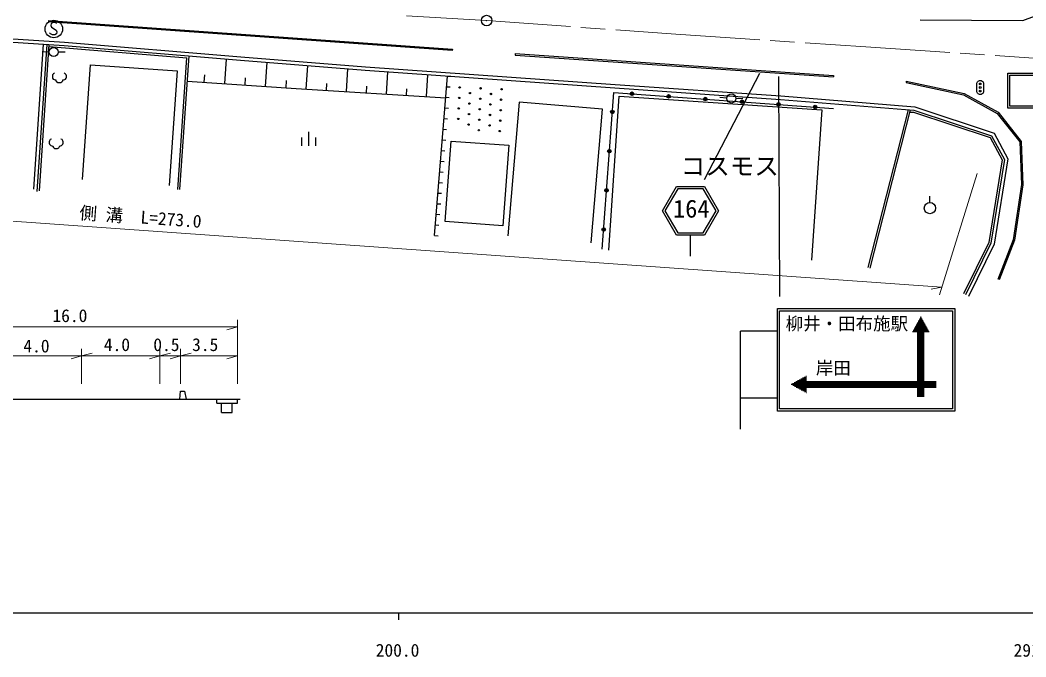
# Model space of a CAD drawing. Units: millimetres, scale not verified. Extents: x 40000 to 680000, y 20000 to 380000.
# Drawn here: x 213908 to 357640, y 198715 to 289726 of the extents above; entities that cross this region are included whole.
import ezdxf
from ezdxf.enums import TextEntityAlignment as Align

# ---------------------------------------------------------------- set-up
doc = ezdxf.new("R2010")
doc.units = ezdxf.units.MM
doc.header["$LTSCALE"] = 1000
doc.linetypes.add('CHAIN', pattern=[18.5, 12, -1.5, 3.5, -1.5])
for name, color, linetype, lineweight in [('M-BGD', 7, 'Continuous', 25), ('M-BGD-EXST', 7, 'Continuous', 25), ('M-BMK', 2, 'CHAIN', 13), ('M-BMK-SRVR', 3, 'Continuous', 25), ('M-STR-HTXT', 7, 'Continuous', 13), ('M-STR-STRC', 7, 'Continuous', 25), ('M-TTL-BAND', 7, 'Continuous', 25)]:
    doc.layers.add(name, color=color, linetype=linetype, lineweight=lineweight)
doc.styles.add('ＭＳ ゴシック', font='')
doc.styles.get('ＭＳ ゴシック').set_extended_font_data('MS Gothic')

msp = doc.modelspace()

# ---------------------------------------------------------------- linework, layer by layer
at = {"layer": 'M-BGD'}
for p, q in [((209750, 286767), (220199, 286096)), ((209782, 287266), (220235, 286595)), ((215872, 265579), (217257, 286286)), ((216348, 265211), (217756, 286253)), ((216657, 265329), (218055, 286234)), ((220199, 286096), (245392, 284000)), ((220235, 286595), (245433, 284499)), ((218047, 285163), (217048, 285175)), ((218038, 285975), (237725, 284337)), ((219347, 285175), (220347, 285208)), ((236736, 265512), (238049, 284611)), ((222844, 266941), (223966, 283331)), ((223966, 283331), (236341, 282483)), ((236437, 265532), (237729, 284337)), ((243142, 280646), (243378, 284168)), ((245392, 284000), (263223, 282562)), ((245433, 284499), (263260, 283061)), ((248988, 280253), (249219, 283692)), ((254805, 279869), (255016, 283224)), ((218555, 281908), (218515, 281748)), ((218515, 281748), (218515, 281588)), ((218675, 282068), (218555, 281908)), ((218835, 282148), (218675, 282068)), ((220355, 282068), (220195, 282148)), ((220475, 281908), (220355, 282068)), ((220515, 281748), (220475, 281908)), ((220515, 281588), (220515, 281748)), ((236341, 282483), (235219, 266094)), ((240219, 280843), (240290, 281913)), ((260537, 279509), (260741, 282763)), ((263223, 282562), (298896, 280042)), ((263260, 283061), (298931, 280540)), ((266268, 279150), (266468, 282333)), ((271999, 278790), (272196, 281928)), ((273147, 258928), (274972, 281732)), ((274972, 281732), (275470, 281692)), ((218515, 281588), (218555, 281428)), ((218555, 281428), (218635, 281308)), ((218635, 281308), (218755, 281228)), ((218755, 281228), (218915, 281188)), ((218915, 281188), (218995, 281188)), ((218995, 281188), (219035, 281068)), ((219035, 281068), (219115, 280948)), ((219115, 280948), (219275, 280828)), ((219275, 280828), (219435, 280788)), ((219435, 280788), (219595, 280788)), ((219595, 280788), (219715, 280828)), ((219715, 280828), (219875, 280908)), ((219875, 280908), (219955, 280988)), ((219955, 280988), (219995, 281068)), ((219995, 281068), (220035, 281188)), ((220035, 281188), (220115, 281188)), ((220115, 281188), (220275, 281228)), ((220275, 281228), (220395, 281308)), ((220395, 281308), (220475, 281428)), ((220475, 281428), (220515, 281588)), ((237801, 281005), (253373, 279959)), ((246065, 280450), (246135, 281493)), ((251911, 280057), (251980, 281077)), ((257671, 279689), (257733, 280680)), ((263402, 279330), (263463, 280291)), ((298931, 280540), (322609, 278882)), ((253373, 279959), (274723, 278619)), ((269134, 278970), (269193, 279918)), ((274850, 280212), (275348, 280172)), ((297099, 256989), (298735, 279402)), ((298038, 256849), (299525, 278853)), ((298735, 279402), (330146, 277112)), ((298896, 280042), (322571, 278384)), ((299525, 278853), (328469, 276898)), ((322609, 278882), (341748, 277344)), ((274728, 278692), (275227, 278652)), ((285226, 278010), (283619, 258900)), ((297140, 277008), (285226, 278010)), ((314914, 278590), (313918, 278685)), ((316211, 278544), (317210, 278568)), ((322571, 278384), (341648, 276850)), ((274607, 277171), (275105, 277131)), ((295534, 257898), (297140, 277008)), ((328469, 276898), (327017, 255404)), ((340817, 276917), (335068, 254361)), ((341120, 276892), (335358, 254287)), ((341096, 276593), (341588, 276554)), ((341588, 276554), (352532, 272931)), ((341648, 276850), (352739, 273179)), ((341748, 277344), (353084, 273591)), ((274485, 275651), (274984, 275611)), ((255111, 273760), (255111, 271760)), ((274364, 274131), (274862, 274091)), ((352739, 273179), (354560, 269824)), ((353084, 273591), (355081, 269913)), ((218099, 272479), (218059, 272319)), ((218059, 272319), (218059, 272159)), ((218059, 272159), (218099, 271999)), ((218219, 272639), (218099, 272479)), ((218099, 271999), (218179, 271879)), ((218179, 271879), (218299, 271799)), ((218379, 272719), (218219, 272639)), ((218299, 271799), (218459, 271759)), ((218459, 271759), (218539, 271759)), ((218539, 271759), (218579, 271639)), ((219539, 271639), (219579, 271759)), ((219579, 271759), (219659, 271759)), ((219659, 271759), (219819, 271799)), ((219899, 272639), (219739, 272719)), ((219819, 271799), (219939, 271879)), ((220019, 272479), (219899, 272639)), ((219939, 271879), (220019, 271999)), ((220059, 272319), (220019, 272479)), ((220019, 271999), (220059, 272159)), ((220059, 272159), (220059, 272319)), ((254111, 272960), (254111, 271760)), ((256111, 272960), (256111, 271760)), ((274242, 272611), (274740, 272571)), ((274648, 260942), (275494, 272442)), ((275494, 272442), (283741, 271836)), ((283741, 271836), (282895, 260336)), ((352532, 272931), (354248, 269770)), ((218579, 271639), (218659, 271519)), ((218659, 271519), (218819, 271399)), ((218819, 271399), (218979, 271359)), ((218979, 271359), (219139, 271359)), ((219139, 271359), (219259, 271399)), ((219259, 271399), (219419, 271479)), ((219419, 271479), (219499, 271559)), ((219499, 271559), (219539, 271639)), ((274120, 271090), (274619, 271050)), ((273999, 269570), (274497, 269530)), ((354248, 269770), (352354, 257933)), ((354560, 269824), (352643, 257841)), ((355081, 269913), (353125, 257687)), ((273877, 268050), (274375, 268010)), ((273755, 266529), (274254, 266490)), ((273634, 265009), (274132, 264969)), ((343921, 263650), (343921, 264550)), ((273512, 263489), (274011, 263449)), ((273391, 261969), (273889, 261929)), ((273269, 260448), (273767, 260408)), ((282895, 260336), (274648, 260942)), ((273147, 258928), (273646, 258888)), ((352354, 257933), (348731, 250592)), ((352643, 257841), (349000, 250460)), ((353125, 257687), (349448, 250238)), ((236710, 235533), (236832, 236686)), ((236832, 236686), (237384, 236686)), ((237384, 236686), (237630, 235533)), ((198340, 235533), (245335, 235533)), ((242022, 234981), (242022, 235533)), ((242022, 234981), (244967, 234981)), ((242697, 233631), (242697, 234981)), ((244230, 233631), (244230, 234981)), ((244967, 234981), (244967, 235533)), ((242697, 233631), (244230, 233631))]:
    msp.add_line(p, q, dxfattribs=at)
for centre, radius in [((218697, 285154), 650), ((276721, 280108), 100), ((278188, 279294), 100), ((279719, 279979), 100), ((281185, 279166), 100), ((282716, 279851), 100), ((301353, 279211), 250), ((301353, 279211), 150), ((301353, 279211), 50), ((306588, 278829), 250), ((306588, 278829), 150), ((306588, 278829), 50), ((315561, 278528), 650), ((276657, 278609), 100), ((278124, 277795), 100), ((279654, 278480), 100), ((281121, 277667), 100), ((282652, 278352), 100), ((311823, 278448), 250), ((311823, 278448), 150), ((311823, 278448), 50), ((317058, 278066), 250), ((317058, 278066), 150), ((317058, 278066), 50), ((322293, 277684), 250), ((322293, 277684), 150), ((322293, 277684), 50), ((327529, 277303), 250), ((327529, 277303), 150), ((276593, 277110), 100), ((278059, 276297), 100), ((279590, 276982), 100), ((281057, 276168), 100), ((282587, 276853), 100), ((298530, 276600), 250), ((298530, 276600), 150), ((298530, 276600), 50), ((327529, 277303), 50), ((276529, 275612), 100), ((277995, 274798), 100), ((279526, 275483), 100), ((280992, 274670), 100), ((282523, 275355), 100), ((279462, 273985), 100), ((282459, 273856), 100), ((298121, 270997), 250), ((298121, 270997), 150), ((298121, 270997), 50), ((297712, 265394), 250), ((297712, 265394), 150), ((297712, 265394), 50), ((343921, 262850), 800), ((297303, 259791), 250), ((297303, 259791), 150), ((297303, 259791), 50)]:
    msp.add_circle(centre, radius, dxfattribs=at)
at = {"layer": 'M-BGD-EXST'}
for p, q in [((218329, 289250), (218279, 288950)), ((218279, 288950), (218379, 288700)), ((218629, 289400), (218329, 289250)), ((218829, 289400), (218629, 289400)), ((219029, 289350), (218829, 289400)), ((219129, 289250), (219029, 289350)), ((218229, 287750), (218129, 287900)), ((218529, 287600), (218229, 287750)), ((218379, 288700), (219079, 288300)), ((218879, 287600), (218529, 287600)), ((219129, 287750), (218879, 287600)), ((219079, 288300), (219179, 288050)), ((219179, 288050), (219129, 287750)), ((350639, 280695), (350719, 280895)), ((350639, 279495), (350639, 280695)), ((350719, 280895), (350839, 281015)), ((350839, 281015), (350999, 281095)), ((350999, 281095), (351239, 281095)), ((351239, 281095), (351399, 281015)), ((351399, 281015), (351519, 280895)), ((351519, 280895), (351599, 280695)), ((351599, 280695), (351599, 279495)), ((350719, 279295), (350639, 279495)), ((350839, 279175), (350719, 279295)), ((350999, 279095), (350839, 279175)), ((351239, 279095), (350999, 279095)), ((351399, 279175), (351239, 279095)), ((351519, 279295), (351399, 279175)), ((351599, 279495), (351519, 279295))]:
    msp.add_line(p, q, dxfattribs=at)
for centre, radius in [((218729, 288450), 1250), ((351119, 280615), 120), ((351119, 280095), 120), ((351119, 279575), 120)]:
    msp.add_circle(centre, radius, dxfattribs=at)
at = {"layer": 'M-BMK'}
for p, q in [((269146, 290345), (280581, 289661)), ((280581, 289661), (307625, 287713)), ((307625, 287713), (334775, 285899)), ((334775, 285899), (362158, 284050))]:
    msp.add_line(p, q, dxfattribs=at)
at = {"layer": 'M-BMK-SRVR'}
for radius in [750, 30]:
    msp.add_circle((280581, 289661), radius, dxfattribs=at)
at = {"layer": 'M-STR-HTXT'}
for p, q in [((350685, 267818), (345286, 250455)), ((345632, 251569), (202524, 261699)), ((345632, 251569), (344107, 251256)), ((198585, 245868), (244967, 245868)), ((244967, 245868), (243467, 245448)), ((244967, 246868), (244967, 237739)), ((210884, 241726), (222695, 241726)), ((222695, 241726), (221195, 241306)), ((222695, 242726), (222695, 237739)), ((222695, 241726), (224195, 242146)), ((222695, 241726), (233891, 241726)), ((233891, 241726), (232391, 241306)), ((233891, 242726), (233891, 237739)), ((233891, 241726), (235391, 242146)), ((233891, 241726), (236832, 241726)), ((236832, 241726), (235332, 241306)), ((236832, 242726), (236832, 237739)), ((236832, 241726), (238332, 242146)), ((236832, 241726), (244967, 241726)), ((244967, 241726), (243467, 241306))]:
    msp.add_line(p, q, dxfattribs=at)
at = {"layer": 'M-STR-STRC'}
for p, q in [((357213, 289656), (363924, 292244)), ((217945, 289694), (217941, 289494)), ((275659, 285380), (217941, 289494)), ((217945, 289694), (275675, 285579)), ((342546, 289752), (357213, 289656)), ((275675, 285579), (275659, 285380)), ((284677, 284938), (284665, 284738)), ((284665, 284738), (330124, 281619)), ((284677, 284938), (330136, 281819)), ((311700, 266958), (319599, 282142)), ((330136, 281819), (330124, 281619)), ((355037, 277138), (355037, 282138)), ((355037, 282138), (370037, 282138)), ((355337, 277438), (355337, 281838)), ((355337, 281838), (369737, 281838)), ((322283, 281682), (322436, 250240)), ((340547, 281008), (348801, 279223)), ((340547, 281008), (340547, 280803)), ((340547, 280803), (348730, 279034)), ((348730, 279034), (353523, 276398)), ((348801, 279223), (353655, 276553)), ((369737, 277438), (355337, 277438)), ((353523, 276398), (356759, 272323)), ((353655, 276553), (356956, 272397)), ((370037, 277138), (355037, 277138)), ((356759, 272323), (356998, 266212)), ((356956, 272397), (357199, 266201)), ((305715, 262466), (307715, 265931)), ((307715, 265931), (311715, 265931)), ((311715, 265931), (313715, 262466)), ((356998, 266212), (355800, 258304)), ((357199, 266201), (355995, 258252)), ((307888, 265631), (306061, 262466)), ((311541, 265631), (307888, 265631)), ((313368, 262466), (311541, 265631)), ((307715, 259002), (305715, 262466)), ((306061, 262466), (307888, 259302)), ((311541, 259302), (313368, 262466)), ((313715, 262466), (311715, 259002)), ((311715, 259002), (307715, 259002)), ((307888, 259302), (311541, 259302)), ((309715, 256002), (309715, 259002)), ((355800, 258304), (353643, 252672)), ((355995, 258252), (353830, 252600)), ((322145, 233858), (322145, 248485)), ((322145, 248485), (347471, 248485)), ((322445, 234158), (322445, 248185)), ((322445, 248185), (347171, 248185)), ((342581, 247296), (342661, 247296)), ((347171, 248185), (347171, 234158)), ((347471, 248485), (347471, 233858)), ((341801, 245866), (343441, 245866)), ((341872, 245996), (343370, 245996)), ((341943, 246126), (343299, 246126)), ((342014, 246256), (343228, 246256)), ((342085, 246386), (343157, 246386)), ((342155, 246516), (343086, 246516)), ((342226, 246646), (343015, 246646)), ((342297, 246776), (342944, 246776)), ((342368, 246906), (342873, 246906)), ((342439, 247036), (342802, 247036)), ((342510, 247166), (342731, 247166)), ((316870, 231244), (316870, 245270)), ((322145, 245270), (316870, 245270)), ((341446, 245216), (343795, 245216)), ((341517, 245346), (343724, 245346)), ((341588, 245476), (343653, 245476)), ((341659, 245606), (343582, 245606)), ((341730, 245736), (343511, 245736)), ((342121, 245086), (343121, 245086)), ((342121, 244956), (343121, 244956)), ((342121, 244826), (343121, 244826)), ((342121, 244696), (343121, 244696)), ((342121, 244566), (343121, 244566)), ((342121, 244436), (343121, 244436)), ((342121, 244306), (343121, 244306)), ((342121, 244176), (343121, 244176)), ((342121, 244046), (343121, 244046)), ((342121, 243916), (343121, 243916)), ((342121, 243786), (343121, 243786)), ((342121, 243656), (343121, 243656)), ((342121, 243526), (343121, 243526)), ((342121, 243396), (343121, 243396)), ((342121, 243266), (343121, 243266)), ((342121, 243136), (343121, 243136)), ((342121, 243006), (343121, 243006)), ((342121, 242876), (343121, 242876)), ((342121, 242746), (343121, 242746)), ((342121, 242616), (343121, 242616)), ((342121, 242486), (343121, 242486)), ((342121, 242356), (343121, 242356)), ((342121, 242226), (343121, 242226)), ((342121, 242096), (343121, 242096)), ((342121, 241966), (343121, 241966)), ((342121, 241836), (343121, 241836)), ((342121, 241706), (343121, 241706)), ((342121, 241576), (343121, 241576)), ((342121, 241446), (343121, 241446)), ((342121, 241316), (343121, 241316)), ((342121, 241186), (343121, 241186)), ((342121, 241056), (343121, 241056)), ((342121, 240926), (343121, 240926)), ((342121, 240796), (343121, 240796)), ((342121, 240666), (343121, 240666)), ((342121, 240536), (343121, 240536)), ((342121, 240406), (343121, 240406)), ((342121, 240276), (343121, 240276)), ((342121, 240146), (343121, 240146)), ((325938, 238716), (326268, 238716)), ((326176, 238846), (326268, 238846)), ((342121, 240016), (343121, 240016)), ((342121, 239886), (343121, 239886)), ((342121, 239756), (343121, 239756)), ((342121, 239626), (343121, 239626)), ((342121, 239496), (343121, 239496)), ((342121, 239366), (343121, 239366)), ((342121, 239236), (343121, 239236)), ((342121, 239106), (343121, 239106)), ((342121, 238976), (343121, 238976)), ((342121, 238846), (343121, 238846)), ((342121, 238716), (343121, 238716)), ((324104, 237676), (344820, 237676)), ((324269, 237806), (344820, 237806)), ((324343, 237546), (344820, 237546)), ((324508, 237936), (344820, 237936)), ((324581, 237416), (344820, 237416)), ((324746, 238066), (344820, 238066)), ((324819, 237286), (344820, 237286)), ((324984, 238196), (326268, 238196)), ((325223, 238326), (326268, 238326)), ((325461, 238456), (326268, 238456)), ((325699, 238586), (326268, 238586)), ((342121, 238586), (343121, 238586)), ((342121, 238456), (343121, 238456)), ((342121, 238326), (343121, 238326)), ((342121, 238196), (343121, 238196)), ((325058, 237156), (326268, 237156)), ((325296, 237026), (326268, 237026)), ((325534, 236896), (326268, 236896)), ((325773, 236766), (326268, 236766)), ((326011, 236636), (326268, 236636)), ((326249, 236506), (326268, 236506)), ((342121, 237156), (343121, 237156)), ((342121, 237026), (343121, 237026)), ((342121, 236896), (343121, 236896)), ((342121, 236766), (343121, 236766)), ((342121, 236636), (343121, 236636)), ((342121, 236506), (343121, 236506)), ((342121, 236376), (343121, 236376)), ((342121, 236246), (343121, 236246)), ((342121, 236116), (343121, 236116)), ((342121, 235986), (343121, 235986)), ((322145, 235681), (316870, 235681)), ((347471, 233858), (322145, 233858)), ((347171, 234158), (322445, 234158))]:
    msp.add_line(p, q, dxfattribs=at)
at = {"layer": 'M-TTL-BAND'}
for p, q in [((40000, 205000), (579000, 205000)), ((268000, 205000), (268000, 204000))]:
    msp.add_line(p, q, dxfattribs=at)

# ---------------------------------------------------------------- texts
at = {"layer": 'M-BGD', "style": 'ＭＳ ゴシック'}
msp.add_text('コスモス', height=2566, dxfattribs=at).set_placement((308315, 266813), align=Align.BOTTOM_LEFT)
at = {"layer": 'M-STR-HTXT', "style": 'ＭＳ ゴシック'}
msp.add_text('側 溝\u3000L=273.0', height=1833, rotation=355.8, dxfattribs=at).set_placement((222292, 260759), align=Align.BOTTOM_LEFT)
for s, p in [('16.0', (218526, 246017)), ('4.0', (214373, 241682)), ('4.0', (225876, 241875)), ('0.5', (232945, 241875)), ('3.5', (238483, 241875))]:
    msp.add_text(s, height=1833, dxfattribs=at).set_placement(p, align=Align.BOTTOM_LEFT)
at = {"layer": 'M-STR-STRC', "style": 'ＭＳ ゴシック'}
for s, height, p in [('164', 2566, (307204, 260728)), ('柳井・田布施駅', 1833, (323306, 244874)), ('岸田', 1833, (327619, 238523))]:
    msp.add_text(s, height=height, dxfattribs=at).set_placement(p, align=Align.BOTTOM_LEFT)
at = {"layer": 'M-TTL-BAND', "style": 'ＭＳ ゴシック'}
for s, p in [('200.0', (267844, 198195)), ('291.0', (359000, 198195))]:
    msp.add_text(s, height=1833, dxfattribs=at).set_placement(p, align=Align.BOTTOM_CENTER)

doc.saveas('drawing.dxf')
